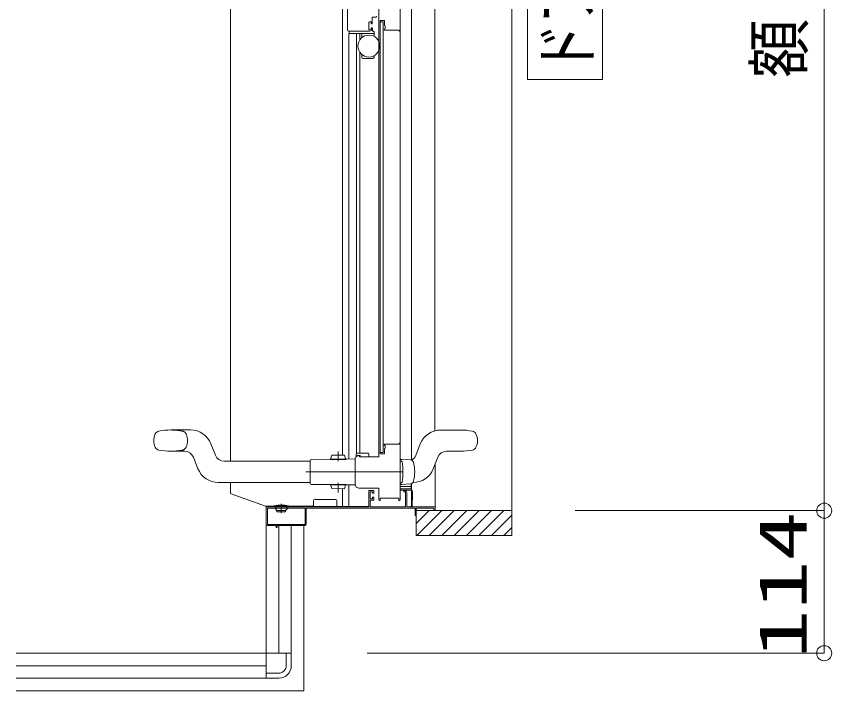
# Model space of a CAD drawing. Units: millimetres on the paper. Extents: x -305 to 305, y -152 to 152.
# Drawn here: x -8.43 to 24.19, y 36.07 to 63.04 of the extents above; entities that cross this region are included whole.
import ezdxf
from ezdxf.enums import TextEntityAlignment as Align

# ---------------------------------------------------------------- set-up
doc = ezdxf.new("R2010")
doc.units = ezdxf.units.MM
for name, pattern in [('DASHED2', [3, 2, -1]), ('LONG_CHAIN', [21, 18, -1, 1, -1]), ('LONG_DOUBLE_CHAIN', [21.8, 18, -1, 0.6, -0.6, 0.6, -1])]:
    doc.linetypes.add(name, pattern=pattern)
doc.layers.add('0-0_0', color=7, linetype='Continuous', lineweight=9)
doc.layers.add('0-1_VIEW0001', color=7, linetype='Continuous', lineweight=9)
doc.styles.add('ＭＳ ゴシック', font='')
doc.styles.get('ＭＳ ゴシック').set_extended_font_data('MS Gothic')

# ---------------------------------------------------------------- blocks, each defined once
blk = doc.blocks.new('_ORIGIN')
at = {"layer": '0-0_0'}
blk.add_line((0, 0), (-1, 0), dxfattribs=at)
blk.add_circle((0, 0), 0.5, dxfattribs=at)

msp = doc.modelspace()

# ---------------------------------------------------------------- linework, layer by layer
at = {"layer": '0-1_VIEW0001'}
for p, q in [((11.386, 102.749), (11.386, 42.274)), ((7.376, 101.574), (7.376, 45.294)), ((8.316, 101.574), (8.316, 46.469)), ((23.886, 43.874), (23.886, 101.169)), ((12.013, 60.511), (12.013, 84.511)), ((15.013, 60.511), (15.013, 84.511)), ((4.816, 82.574), (4.816, 62.499)), ((6.916, 43.714), (6.916, 64.399)), ((6.066, 45.439), (6.066, 63.699)), ((5.806, 62.994), (5.806, 62.749)), ((5.946, 63.009), (5.821, 63.009)), ((5.971, 63.054), (5.971, 63.034)), ((5.666, 62.799), (5.666, 62.524)), ((5.751, 62.824), (5.691, 62.824)), ((5.766, 62.749), (5.766, 62.809)), ((5.796, 62.739), (5.776, 62.739)), ((6.121, 62.879), (6.121, 45.544)), ((6.246, 62.829), (6.121, 62.829)), ((6.246, 62.829), (6.246, 45.594)), ((6.304, 62.67), (6.32, 62.631)), ((5.706, 62.449), (4.866, 62.449)), ((5.851, 62.354), (4.866, 62.354)), ((4.881, 62.379), (4.881, 62.424)), ((5.311, 62.105), (5.311, 62.349)), ((5.386, 62.186), (5.386, 62.354)), ((5.691, 62.499), (5.716, 62.499)), ((5.766, 62.549), (5.766, 62.579)), ((5.776, 62.589), (5.796, 62.589)), ((5.806, 62.579), (5.806, 62.549)), ((5.816, 62.574), (5.816, 62.469)), ((5.851, 62.444), (5.841, 62.444)), ((5.876, 62.379), (5.876, 62.419)), ((5.876, 62.379), (5.876, 62.24)), ((6.281, 62.519), (6.281, 62.518)), ((6.283, 62.51), (6.291, 62.496)), ((6.296, 62.529), (6.291, 62.529)), ((6.304, 62.489), (6.871, 62.489)), ((6.321, 62.626), (6.321, 62.554)), ((6.881, 62.479), (6.881, 62.459)), ((6.891, 62.449), (6.916, 62.449)), ((5.311, 45.574), (5.311, 61.602)), ((5.386, 61.404), (5.386, 61.522)), ((5.826, 61.354), (5.436, 61.354)), ((5.876, 61.467), (5.876, 61.404)), ((15.013, 60.511), (12.013, 60.511)), ((9.341, 46.499), (8.542, 46.499)), ((6.281, 45.904), (6.281, 45.905)), ((6.283, 45.912), (6.291, 45.926)), ((6.296, 45.894), (6.291, 45.894)), ((6.301, 45.554), (6.301, 45.734)), ((6.304, 45.753), (6.32, 45.791)), ((6.321, 45.797), (6.321, 45.869)), ((7.728, 45.946), (7.546, 45.486)), ((5.291, 45.459), (5.291, 45.439)), ((5.306, 45.424), (6.051, 45.424)), ((5.326, 45.484), (5.326, 45.424)), ((5.663, 45.549), (5.663, 45.424)), ((6.246, 45.594), (6.121, 45.594)), ((6.121, 45.544), (6.291, 45.544)), ((8.431, 45.412), (8.35, 45.209)), ((8.779, 45.649), (9.341, 45.649)), ((6.916, 45.324), (6.991, 45.324)), ((6.991, 45.324), (7.338, 45.306)), ((7.451, 45.214), (7.452, 45.215)), ((8.318, 43.274), (8.318, 45.127)), ((6.066, 43.714), (6.066, 44.174)), ((6.071, 44.144), (6.071, 44.144)), ((6.991, 44.324), (6.916, 44.324)), ((7.351, 44.144), (6.916, 44.144)), ((6.916, 44.096), (7.396, 44.096)), ((7.338, 44.342), (6.991, 44.324)), ((7.363, 44.346), (7.363, 44.244)), ((7.376, 44.35), (7.376, 43.449)), ((7.396, 44.096), (7.415, 43.999)), ((4.341, 43.724), (3.504, 43.724)), ((7.141, 43.999), (7.141, 43.424)), ((7.416, 43.994), (7.416, 43.696)), ((3.414, 43.459), (1.531, 43.459)), ((1.566, 36.574), (1.566, 43.459)), ((1.566, 43.459), (1.566, 42.724)), ((1.866, 43.461), (1.866, 43.449)), ((1.866, 43.424), (1.866, 43.444)), ((1.948, 43.409), (1.948, 43.389)), ((2.383, 43.409), (2.383, 43.389)), ((2.466, 43.424), (2.466, 43.444)), ((5.666, 43.446), (3.394, 43.446)), ((3.454, 43.509), (3.454, 43.674)), ((4.391, 43.446), (4.391, 43.674)), ((5.716, 43.699), (5.866, 43.699)), ((7.371, 43.446), (7.336, 43.446)), ((7.396, 43.696), (7.396, 43.471)), ((7.416, 43.696), (7.396, 43.696)), ((1.611, 43.359), (1.611, 42.734)), ((3.106, 43.374), (1.626, 43.374)), ((1.991, 43.274), (1.931, 43.352)), ((2.341, 43.274), (1.991, 43.274)), ((1.991, 43.224), (1.991, 43.274)), ((1.991, 43.224), (2.341, 43.224)), ((2.341, 43.274), (2.4, 43.352)), ((2.341, 43.224), (2.341, 43.274)), ((3.121, 42.734), (3.121, 43.359)), ((7.566, 42.274), (7.566, 43.374)), ((7.566, 43.374), (8.266, 43.374)), ((7.566, 43.089), (7.566, 43.359)), ((11.386, 43.274), (7.566, 43.274)), ((8.086, 43.274), (7.566, 42.754)), ((8.586, 43.274), (7.586, 42.274)), ((9.086, 43.274), (8.086, 42.274)), ((8.266, 43.374), (8.266, 43.274)), ((8.281, 43.274), (8.301, 43.274)), ((9.586, 43.274), (8.586, 42.274)), ((10.086, 43.274), (9.086, 42.274)), ((10.581, 43.274), (9.581, 42.274)), ((11.076, 43.274), (10.076, 42.274)), ((11.386, 43.089), (10.571, 42.274)), ((13.926, 43.274), (23.886, 43.274)), ((13.926, 43.274), (23.886, 43.274)), ((1.616, 42.674), (1.966, 42.674)), ((1.626, 42.719), (3.106, 42.719)), ((1.966, 42.674), (1.966, 42.599)), ((2.006, 42.674), (3.116, 42.674)), ((2.066, 37.574), (2.066, 42.674)), ((2.566, 42.674), (2.566, 37.574)), ((2.566, 37.574), (2.566, 42.674)), ((11.386, 42.594), (11.066, 42.274)), ((23.886, 38.174), (23.886, 42.674)), ((11.386, 42.274), (7.566, 42.274)), ((2.566, 37.574), (-8.434, 37.574)), ((2.166, 37.574), (2.566, 37.574)), ((2.366, 37.574), (2.366, 37.074)), ((2.566, 37.574), (2.566, 37.074)), ((5.606, 37.574), (23.886, 37.574)), ((1.566, 37.074), (-8.434, 37.074)), ((1.566, 36.574), (1.566, 36.974)), ((-8.434, 36.574), (1.566, 36.574)), ((1.566, 36.574), (-8.434, 36.574)), ((2.066, 36.774), (1.566, 36.774)), ((1.566, 36.574), (2.066, 36.574))]:
    msp.add_line(p, q, dxfattribs=at)
at = {"layer": '0-1_VIEW0001', "color": 5}
for p, q in [((4.616, 45.495), (4.616, 81.689)), ((0.141, 45.25), (0.141, 80.689)), ((4.866, 62.349), (4.866, 45.337)), ((5.171, 62.349), (5.171, 45.568)), ((-2.259, 46.5), (-1.46, 46.5)), ((-0.464, 45.487), (-0.646, 45.947)), ((-2.259, 45.65), (-1.698, 45.65)), ((-1.167, 44.953), (-1.349, 45.413)), ((4.766, 45.342), (4.116, 45.336)), ((4.141, 45.336), (4.189, 45.491)), ((4.189, 45.491), (4.689, 45.496)), ((4.741, 45.341), (4.689, 45.496)), ((4.766, 45.342), (4.766, 45.326)), ((5.163, 45.549), (5.163, 45.447)), ((5.186, 45.574), (5.641, 45.574)), ((5.326, 45.484), (5.266, 45.484)), ((5.266, 45.474), (5.276, 45.474)), ((3.316, 45.25), (-0.116, 45.25)), ((3.316, 45.274), (3.316, 44.374)), ((4.116, 45.331), (3.366, 45.324)), ((4.116, 45.336), (4.116, 45.32)), ((4.766, 45.326), (4.116, 45.32)), ((5.116, 45.34), (4.766, 45.337)), ((5.116, 44.324), (5.116, 45.325)), ((8.35, 45.21), (8.249, 44.952)), ((3.316, 44.4), (-0.353, 44.4)), ((0.131, 43.994), (0.131, 44.4)), ((3.366, 44.324), (4.123, 44.318)), ((4.758, 44.323), (4.123, 44.328)), ((4.123, 44.328), (4.123, 44.313)), ((4.758, 44.307), (4.123, 44.313)), ((4.141, 44.313), (4.189, 44.157)), ((4.189, 44.157), (4.689, 44.153)), ((4.616, 43.446), (4.616, 44.153)), ((4.741, 44.307), (4.689, 44.153)), ((4.758, 44.307), (4.758, 44.323)), ((4.758, 44.312), (5.116, 44.309)), ((4.866, 44.311), (4.866, 43.446)), ((5.116, 44.325), (5.116, 44.324)), ((6.066, 44.174), (5.266, 44.174)), ((1.531, 43.459), (0.164, 43.947))]:
    msp.add_line(p, q, dxfattribs=at)
at = {"layer": '0-1_VIEW0001', "color": 5, "linetype": 'LONG_CHAIN'}
for p, q in [((4.441, 45.255), (4.438, 45.644)), ((7.047, 44.824), (3.155, 44.824)), ((7.047, 44.824), (3.155, 44.824)), ((7.047, 44.824), (3.328, 44.824)), ((7.047, 44.824), (3.328, 44.824)), ((4.441, 44.393), (4.438, 44.005))]:
    msp.add_line(p, q, dxfattribs=at)
at = {"layer": '0-1_VIEW0001', "linetype": 'LONG_DOUBLE_CHAIN'}
for p, q in [((2.166, 43.544), (2.166, 43.175)), ((3.066, 42.674), (3.066, 36.074)), ((-8.434, 36.074), (3.066, 36.074))]:
    msp.add_line(p, q, dxfattribs=at)
at = {"layer": '0-1_VIEW0001', "color": 2}
for p, q in [((1.843, 43.217), (1.843, 43.218)), ((2.285, 43.172), (2.285, 43.173)), ((2.203, 43.003), (2.203, 43.003)), ((2.334, 43.035), (2.334, 43.036))]:
    msp.add_line(p, q, dxfattribs=at)
at = {"layer": '0-1_VIEW0001'}
for points in [[(5.821, 63.009), (5.81, 63.004), (5.806, 62.994)], [(5.971, 63.034), (5.963, 63.016), (5.946, 63.009)], [(5.691, 62.824), (5.673, 62.816), (5.666, 62.799)], [(5.766, 62.809), (5.761, 62.819), (5.751, 62.824)], [(5.776, 62.739), (5.769, 62.742), (5.766, 62.749)], [(5.806, 62.749), (5.803, 62.742), (5.796, 62.739)], [(6.121, 62.879), (6.301, 62.879), (6.301, 62.688)], [(6.301, 62.688), (6.302, 62.679), (6.304, 62.67)], [(6.32, 62.631), (6.321, 62.629), (6.321, 62.626)], [(4.866, 62.449), (4.83, 62.463), (4.816, 62.499)], [(5.666, 62.524), (5.673, 62.506), (5.691, 62.499)], [(5.806, 62.549), (5.777, 62.478), (5.706, 62.449)], [(5.716, 62.499), (5.751, 62.513), (5.766, 62.549)], [(5.766, 62.579), (5.769, 62.586), (5.776, 62.589)], [(5.796, 62.589), (5.803, 62.586), (5.806, 62.579)], [(6.291, 62.529), (6.284, 62.526), (6.281, 62.519)], [(6.281, 62.518), (6.281, 62.514), (6.283, 62.51)], [(6.291, 62.496), (6.297, 62.491), (6.304, 62.489)], [(6.321, 62.554), (6.313, 62.536), (6.296, 62.529)], [(6.871, 62.489), (6.878, 62.486), (6.881, 62.479)], [(6.881, 62.459), (6.884, 62.452), (6.891, 62.449)], [(6.281, 45.905), (6.281, 45.909), (6.283, 45.912)], [(6.291, 45.894), (6.284, 45.897), (6.281, 45.904)], [(6.291, 45.926), (6.297, 45.932), (6.304, 45.934)], [(6.321, 45.869), (6.313, 45.886), (6.296, 45.894)], [(6.301, 45.734), (6.302, 45.744), (6.304, 45.753)], [(6.304, 45.934), (6.881, 45.934), (6.881, 45.974), (6.916, 45.974)], [(6.32, 45.791), (6.321, 45.794), (6.321, 45.797)], [(5.291, 45.439), (5.295, 45.428), (5.306, 45.424)], [(6.051, 45.424), (6.061, 45.428), (6.066, 45.439)], [(6.291, 45.544), (6.298, 45.547), (6.301, 45.554)], [(5.866, 43.699), (5.866, 43.819), (5.816, 43.819), (5.816, 43.744), (5.716, 43.744), (5.716, 44.029), (5.816, 44.029), (5.816, 43.969), (5.866, 43.969), (5.866, 44.074), (5.666, 44.074), (5.666, 43.424), (1.566, 43.424)], [(6.916, 44.244), (7.366, 44.244), (7.366, 44.159)], [(7.116, 44.074), (7.066, 44.074), (7.066, 44.024), (7.116, 44.024)], [(7.191, 43.999), (7.169, 44.052), (7.116, 44.074)], [(6.116, 43.684), (6.113, 43.677), (6.106, 43.674), (6.078, 43.685), (6.066, 43.714)], [(6.866, 43.684), (6.866, 43.774), (6.116, 43.774), (6.116, 43.684)], [(6.916, 43.714), (6.904, 43.685), (6.876, 43.674), (6.869, 43.677), (6.866, 43.684)], [(7.116, 44.024), (7.133, 44.016), (7.141, 43.999)], [(8.318, 43.424), (7.191, 43.424), (7.191, 43.999)], [(3.454, 43.509), (3.454, 43.506), (3.454, 43.499), (3.451, 43.488), (3.445, 43.476), (3.437, 43.467), (3.426, 43.46), (3.418, 43.459), (3.414, 43.459)], [(7.141, 43.424), (5.716, 43.424), (5.716, 43.699)], [(3.166, 42.724), (3.166, 43.369), (7.526, 43.369), (7.526, 43.074), (7.566, 43.074)], [(1.566, 42.724), (1.58, 42.688), (1.616, 42.674)], [(1.966, 42.599), (2.006, 42.599), (2.006, 42.674)], [(3.116, 42.674), (3.151, 42.688), (3.166, 42.724)]]:
    msp.add_lwpolyline(points, dxfattribs=at)
at = {"layer": '0-1_VIEW0001', "color": 5}
for points in [[(5.276, 45.474), (5.286, 45.469), (5.291, 45.459)], [(5.266, 44.174), (5.16, 44.218), (5.116, 44.324)]]:
    msp.add_lwpolyline(points, dxfattribs=at)
at = {"layer": '0-1_VIEW0001'}
msp.add_circle((5.671, 61.854), 0.438, dxfattribs=at)
for centre, radius, start, end in [((4.866, 62.424), 0.015, 0, 90), ((4.906, 62.379), 0.025, 180, 270), ((5.841, 62.469), 0.025, 180, 270), ((5.851, 62.419), 0.025, 0, 90), ((5.851, 62.379), 0.025, 270, 0), ((5.436, 61.404), 0.05, 180, 270), ((5.826, 61.404), 0.05, 270, 0), ((8.542, 45.624), 0.875, 90, 158.3964), ((9.341, 44.091), 2.408, 78.6588, 90), ((9.775, 46.256), 0.2, 25.34, 78.6588), ((9.391, 46.074), 0.625, 334.66, 25.34), ((9.341, 48.056), 2.408, 270, 281.3412), ((9.775, 45.892), 0.2, 281.3412, 334.66), ((5.638, 45.549), 0.025, 0, 90), ((5.638, 45.549), 0.025, 0, 90), ((7.197, 45.624), 0.375, 299.104, 338.3964), ((8.779, 45.274), 0.375, 90, 158.3964), ((7.331, 45.181), 0.125, 15.9428, 86.999), ((6.085, 44.824), 1.421, 344.017, 15.9811), ((7.331, 44.467), 0.125, 273.0011, 344.0538), ((7.351, 44.159), 0.015, 270, 0), ((3.504, 43.674), 0.05, 90, 180), ((4.341, 43.674), 0.05, 0, 90), ((7.391, 43.994), 0.025, 0, 11.3099), ((1.891, 43.444), 0.025, 102.424, 180), ((2.166, 42.195), 1.303, 77.576, 102.424), ((1.933, 43.409), 0.015, 0, 90), ((1.933, 43.389), 0.015, 289.4712, 0), ((2.398, 43.409), 0.015, 90, 180), ((2.398, 43.389), 0.015, 180, 250.5288), ((2.441, 43.444), 0.025, 0, 77.576), ((7.371, 43.471), 0.025, 270, 0), ((1.626, 43.359), 0.015, 90, 180), ((1.943, 43.361), 0.015, 109.4712, 217.1609), ((2.388, 43.361), 0.015, 322.8392, 70.5288), ((3.106, 43.359), 0.015, 0, 90), ((1.626, 42.734), 0.015, 180, 270), ((3.106, 42.734), 0.015, 270, 0), ((2.066, 37.074), 0.5, 270, 0), ((2.066, 37.074), 0.3, 270, 0)]:
    msp.add_arc(centre, radius, start, end, dxfattribs=at)
at = {"layer": '0-1_VIEW0001', "color": 5}
for centre, radius, start, end in [((-2.309, 46.075), 0.625, 154.66, 205.34), ((-2.693, 46.257), 0.2, 101.3412, 154.66), ((-2.259, 44.092), 2.408, 90, 101.3412), ((-1.46, 45.625), 0.875, 21.6036, 90), ((-2.693, 45.893), 0.2, 205.34, 258.6588), ((-2.259, 48.057), 2.408, 258.6588, 270), ((-1.698, 45.275), 0.375, 21.6036, 90), ((-0.116, 45.625), 0.375, 201.6036, 270), ((5.266, 45.324), 0.15, 90, 180.452), ((5.188, 45.549), 0.025, 90, 180), ((5.188, 45.549), 0.025, 90, 180), ((5.266, 45.324), 0.16, 90, 129.8384), ((3.366, 45.274), 0.05, 90, 180), ((6.95, 45.22), 0.0485, 12.6556, 92.4972), ((4.712, 44.824), 2.321, 349.9146, 10.0854), ((-0.353, 45.275), 0.875, 201.6036, 270), ((7.435, 45.274), 0.875, 270, 338.3964), ((3.366, 44.374), 0.05, 180, 270), ((6.95, 44.428), 0.0485, 267.5028, 347.3444), ((0.181, 43.994), 0.05, 180, 250.3462)]:
    msp.add_arc(centre, radius, start, end, dxfattribs=at)
at = {"layer": '0-1_VIEW0001', "color": 5, "linetype": 'DASHED2'}
for centre, radius, start, end in [((-2.259, 44.092), 2.408, 78.6588, 90), ((-1.825, 46.257), 0.2, 25.34, 78.6588), ((-2.209, 46.075), 0.625, 334.66, 25.34), ((-2.259, 48.057), 2.408, 270, 281.3412), ((-1.825, 45.893), 0.2, 281.3412, 334.66)]:
    msp.add_arc(centre, radius, start, end, dxfattribs=at)
at = {"layer": '0-1_VIEW0001', "color": 2}
msp.add_arc((4.712, 44.824), 2.321, 349.9146, 10.0854, dxfattribs=at)

# ---------------------------------------------------------------- block references
at = {"layer": '0-1_VIEW0001', "xscale": 0.6, "yscale": 0.6}
for p, rotation in [((23.886, 43.274), 270), ((23.886, 43.274), 90), ((23.886, 37.574), 270)]:
    msp.add_blockref('_ORIGIN', p, dxfattribs=dict(at, rotation=rotation))

# ---------------------------------------------------------------- texts
at = {"layer": '0-1_VIEW0001', "style": 'ＭＳ ゴシック'}
for s, width, p in [('ドア位置ＢＲ\u3000１００移動', 0.75, (15.132, 60.797)), ('額', 0.9, (23.62, 60.583)), ('114', 1.5, (23.756, 37.353))]:
    msp.add_text(s, height=1.921, rotation=90, dxfattribs=dict(at, width=width)).set_placement(p, align=Align.BOTTOM_LEFT)

doc.saveas('drawing.dxf')
